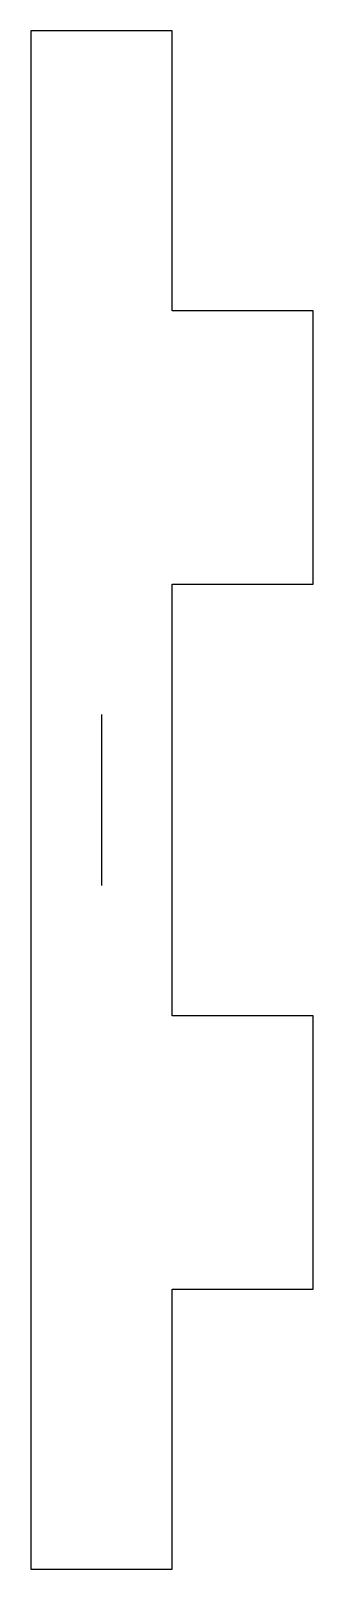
# Model space of a CAD drawing. Extents: x 0 to 6.6, y 0 to 36.
import ezdxf

# ---------------------------------------------------------------- set-up
doc = ezdxf.new("R2010")
doc.units = 0
doc.layers.add('Sketch034', color=7, linetype='CONTINUOUS')

msp = doc.modelspace()

# ---------------------------------------------------------------- linework, layer by layer
at = {"layer": 'Sketch034'}
for p, q in [((3.3, 36), (0, 36)), ((0, 36), (0, 0)), ((3.3, 29.45), (3.3, 36)), ((6.6, 29.45), (3.3, 29.45)), ((6.6, 23.05), (6.6, 29.45)), ((3.3, 12.95), (3.3, 23.05)), ((3.3, 23.05), (6.6, 23.05)), ((1.65, 20), (1.65, 16)), ((6.6, 12.95), (3.3, 12.95)), ((6.6, 6.55), (6.6, 12.95)), ((3.3, 0), (3.3, 6.55)), ((3.3, 6.55), (6.6, 6.55)), ((0, 0), (3.3, 0))]:
    msp.add_line(p, q, dxfattribs=at)

doc.saveas('drawing.dxf')
